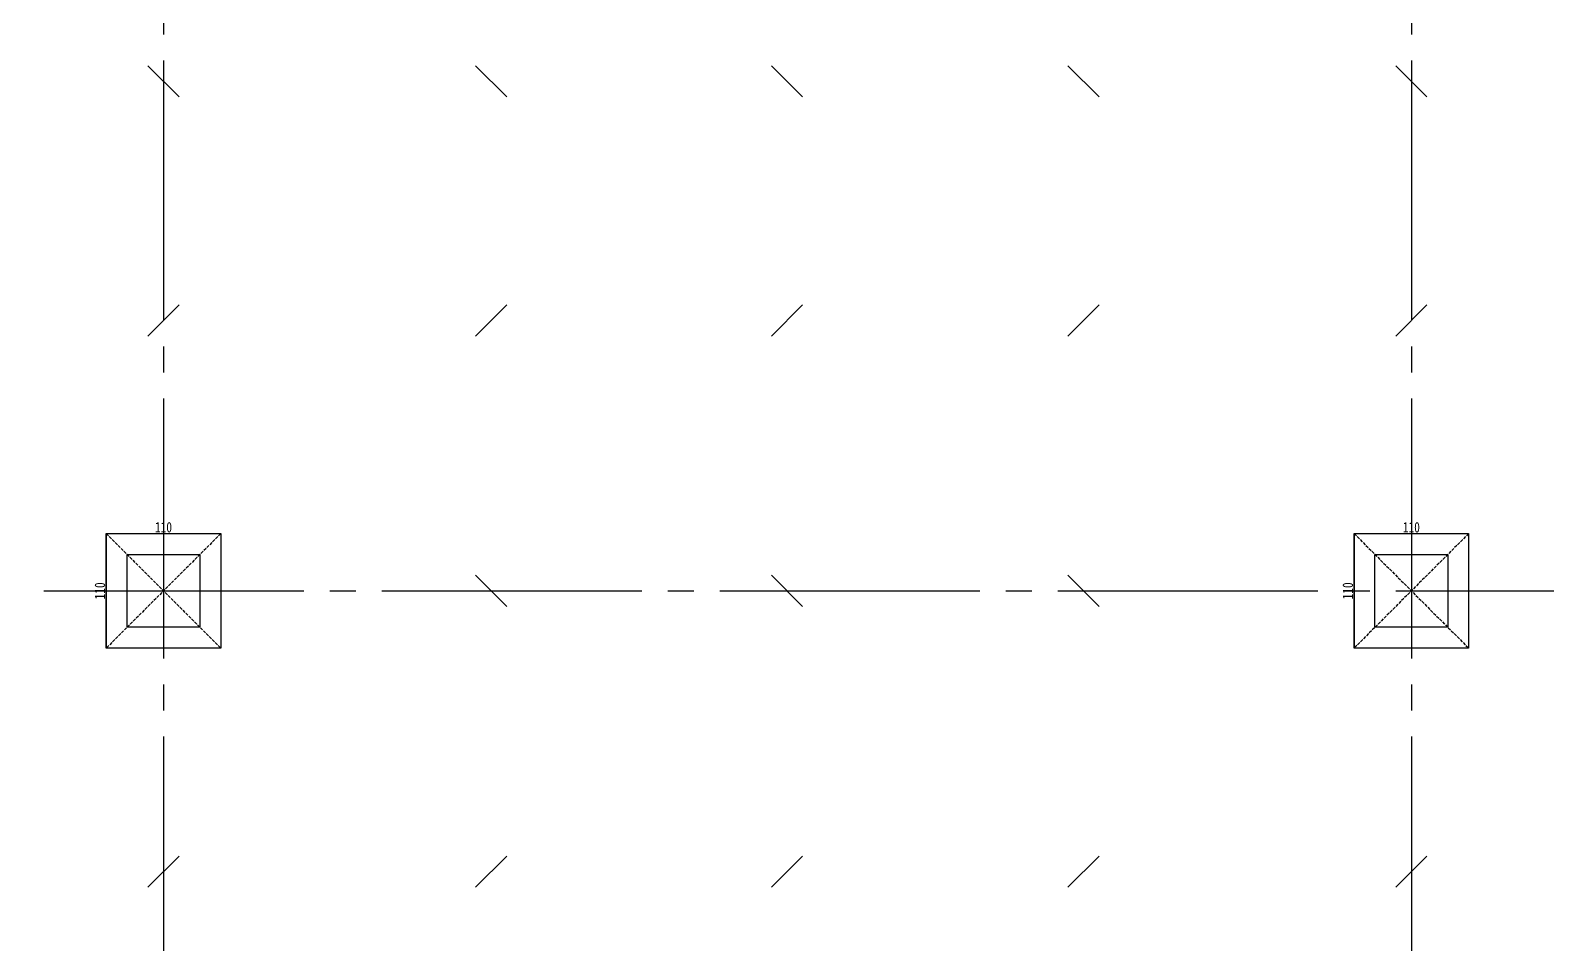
# Model space of a CAD drawing. Extents: x -3080 to 28500, y -1326 to 31609.
# Drawn here: x 12592 to 14050, y 7161 to 8039 of the extents above; entities that cross this region are included whole.
import ezdxf

# ---------------------------------------------------------------- set-up
doc = ezdxf.new("R2010")
doc.units = 0
doc.header["$LTSCALE"] = 100
doc.linetypes.add('X-S-FAB-L05$0$COL-CEN-LIN', pattern=[3.25, 2.5, -0.25, 0.25, -0.25])
doc.linetypes.add('X-S-FAB-L05$0$HIDDEN', pattern=[0.4, 0.3, -0.1])
for name, color, linetype in [('0-xref', 8, 'Continuous'), ('X-S-FAB-L05$0$BEAM', 8, 'Continuous'), ('X-S-FAB-L05$0$BLOCK', 8, 'Continuous'), ('X-S-FAB-L05$0$CCL', 8, 'X-S-FAB-L05$0$COL-CEN-LIN'), ('X-S-FAB-L05$0$COL', 8, 'Continuous'), ('X-S-FAB-L05$0$COL-S', 8, 'Continuous'), ('X-S-FAB-L05$0$S-鋼柱', 8, 'Continuous')]:
    doc.layers.add(name, color=color, linetype=linetype)
doc.layers.add('X-S-FAB-L05$0$XREF', color=8, linetype='Continuous', lineweight=0)
doc.styles.add('X-S-FAB-L05$0$DIM', font='', dxfattribs={"width": 0.8})
doc.styles.get('X-S-FAB-L05$0$DIM').set_extended_font_data('MingLiU')
doc.dimstyles.new('X-S-FAB-L05$0$JJP_005_defpoint', dxfattribs={"dimtxt": 20, "dimasz": 0.5, "dimexe": 0.5, "dimexo": 0.5, "dimgap": 0.5, "dimtad": 1, "dimdsep": 46, "dimtxsty": 'X-S-FAB-L05$0$DIM', "dimblk": 'X-S-FAB-L05$0$_None', "dimcen": 10, "dimclrd": 256, "dimclre": 256, "dimclrt": 256, "dimadec": 0, "dimazin": 0, "dimtfac": 1, "dimtix": 1, "dimtmove": 2, "dimatfit": 3, "dimldrblk": 'X-S-FAB-L05$0$_None', "dimfxl": 0.5, "dimtolj": 1, "dimtzin": 0, "dimarcsym": 0})

# ---------------------------------------------------------------- blocks, each defined once
blk = doc.blocks.new('*D174')
at = {"layer": 'DefPoints', "lineweight": -2, "transparency": 16777216}
blk.add_line((0, 0), (110, 0), dxfattribs=at)
at = {"layer": 'DefPoints', "color": 0, "transparency": 16777216}
for p in [(0, 0), (110, 0), (110, 0)]:
    blk.add_point(p, dxfattribs=at)
at = {"layer": 'DefPoints', "transparency": 16777216, "insert": (55, 6.1), "char_height": 10, "attachment_point": 5, "style": 'X-S-FAB-L05$0$DIM'}
blk.add_mtext('\\A1;110', dxfattribs=at)
blk = doc.blocks.new('X-S-FAB-L05$0$_None')
blk = doc.blocks.new('*D175')
at = {"layer": 'DefPoints', "lineweight": -2, "transparency": 16777216}
blk.add_line((0, 0), (0, -110), dxfattribs=at)
at = {"layer": 'DefPoints', "color": 0, "transparency": 16777216}
for p in [(0, 0), (0, -110), (0, -110)]:
    blk.add_point(p, dxfattribs=at)
at = {"layer": 'DefPoints', "transparency": 16777216, "insert": (-6.1, -55), "char_height": 10, "attachment_point": 5, "rotation": 90, "style": 'X-S-FAB-L05$0$DIM'}
blk.add_mtext('\\A1;110', dxfattribs=at)
blk = doc.blocks.new('X-S-FAB-L05$0$SC1')
at = {"layer": 'DefPoints'}
blk.add_line((27925, 8342.1), (27955, 8312.1), dxfattribs=at)
blk = doc.blocks.new('X-S-FAB-L05$0$VC(C)')
at = {"layer": 'X-S-FAB-L05$0$S-鋼柱'}
for p in [(-15220, -337.1), (-14905, -337.1), (-14620.4, -337.1), (-14335.4, -337.1), (-14020, -337.1), (-14905, -827.1), (-14620.4, -827.1), (-14335.4, -827.1)]:
    blk.add_blockref('X-S-FAB-L05$0$SC1', p, dxfattribs=at)
at = {"layer": 'X-S-FAB-L05$0$S-鋼柱', "rotation": 90}
for p in [(21047.1, -20180), (21362.1, -20180), (21646.7, -20180), (21931.7, -20180), (22247.1, -20180), (21047.1, -20710), (21362.1, -20710), (21646.7, -20710), (21931.7, -20710), (22247.1, -20710)]:
    blk.add_blockref('X-S-FAB-L05$0$SC1', p, dxfattribs=at)
blk = doc.blocks.new('*U59')
at = {"layer": 'DefPoints', "linetype": 'X-S-FAB-L05$0$HIDDEN', "ltscale": 0.1}
for p, q in [((110, 0), (0, -110)), ((0, 0), (110, -110))]:
    blk.add_line(p, q, dxfattribs=at)
at = {"layer": 'X-S-FAB-L05$0$COL', "ltscale": 0.1}
blk.add_lwpolyline([(0, 0), (110, 0), (110, -110), (0, -110)], close=True, dxfattribs=at)
at = {"layer": 'DefPoints'}
dim = blk.add_linear_dim(base=(0, -110), p1=(0, 0), p2=(0, -110), angle=90, dimstyle='X-S-FAB-L05$0$JJP_005_defpoint', override={"dimtxt": 10}, dxfattribs=at)
dim.commit()
dim.dimension.update_dxf_attribs({"geometry": '*D175', "text_midpoint": (-6.067, -55)})
dim = blk.add_linear_dim(base=(110, 0), p1=(0, 0), p2=(110, 0), dimstyle='X-S-FAB-L05$0$JJP_005_defpoint', override={"dimtxt": 10}, dxfattribs=at)
dim.commit()
dim.dimension.update_dxf_attribs({"geometry": '*D174', "text_midpoint": (55, 6.067)})
blk = doc.blocks.new('X-S-FAB-L05$0$FAB2-L05')
at = {"layer": 'X-S-FAB-L05$0$CCL'}
for p, q in [((-13440, 11005), (-13440, 0)), ((-12240, 11005), (-12240, 0)), ((-26880, 8220), (1210, 8220))]:
    blk.add_line(p, q, dxfattribs=at)
at = {"layer": 'X-S-FAB-L05$0$COL-S'}
for points in [[(-13475, 8255), (-13405, 8255), (-13405, 8185), (-13475, 8185)], [(-12275, 8255), (-12205, 8255), (-12205, 8185), (-12275, 8185)]]:
    blk.add_lwpolyline(points, close=True, dxfattribs=at)
at = {"layer": 'X-S-FAB-L05$0$BEAM'}
for p in [(-13495, 8275), (-12295, 8275)]:
    blk.add_blockref('*U59', p, dxfattribs=at)
blk = doc.blocks.new('X-S-FAB-L05')
at = {"layer": 'X-S-FAB-L05$0$COL-S'}
for points in [[(12685, 7535), (12755, 7535), (12755, 7465), (12685, 7465)], [(13885, 7535), (13955, 7535), (13955, 7465), (13885, 7465)]]:
    blk.add_lwpolyline(points, close=True, dxfattribs=at)
at = {"layer": 'X-S-FAB-L05$0$BEAM'}
for p in [(12665, 7555), (13865, 7555)]:
    blk.add_blockref('*U59', p, dxfattribs=at)
at = {"layer": 'X-S-FAB-L05$0$BLOCK'}
blk.add_blockref('X-S-FAB-L05$0$FAB2-L05', (26160, -720), dxfattribs=at)
at = {"layer": 'X-S-FAB-L05$0$XREF'}
blk.add_blockref('X-S-FAB-L05$0$VC(C)', (0, 0), dxfattribs=at)

msp = doc.modelspace()

# ---------------------------------------------------------------- block references
at = {"layer": '0-xref'}
msp.add_blockref('X-S-FAB-L05', (0, 0), dxfattribs=at)

doc.saveas('drawing.dxf')
